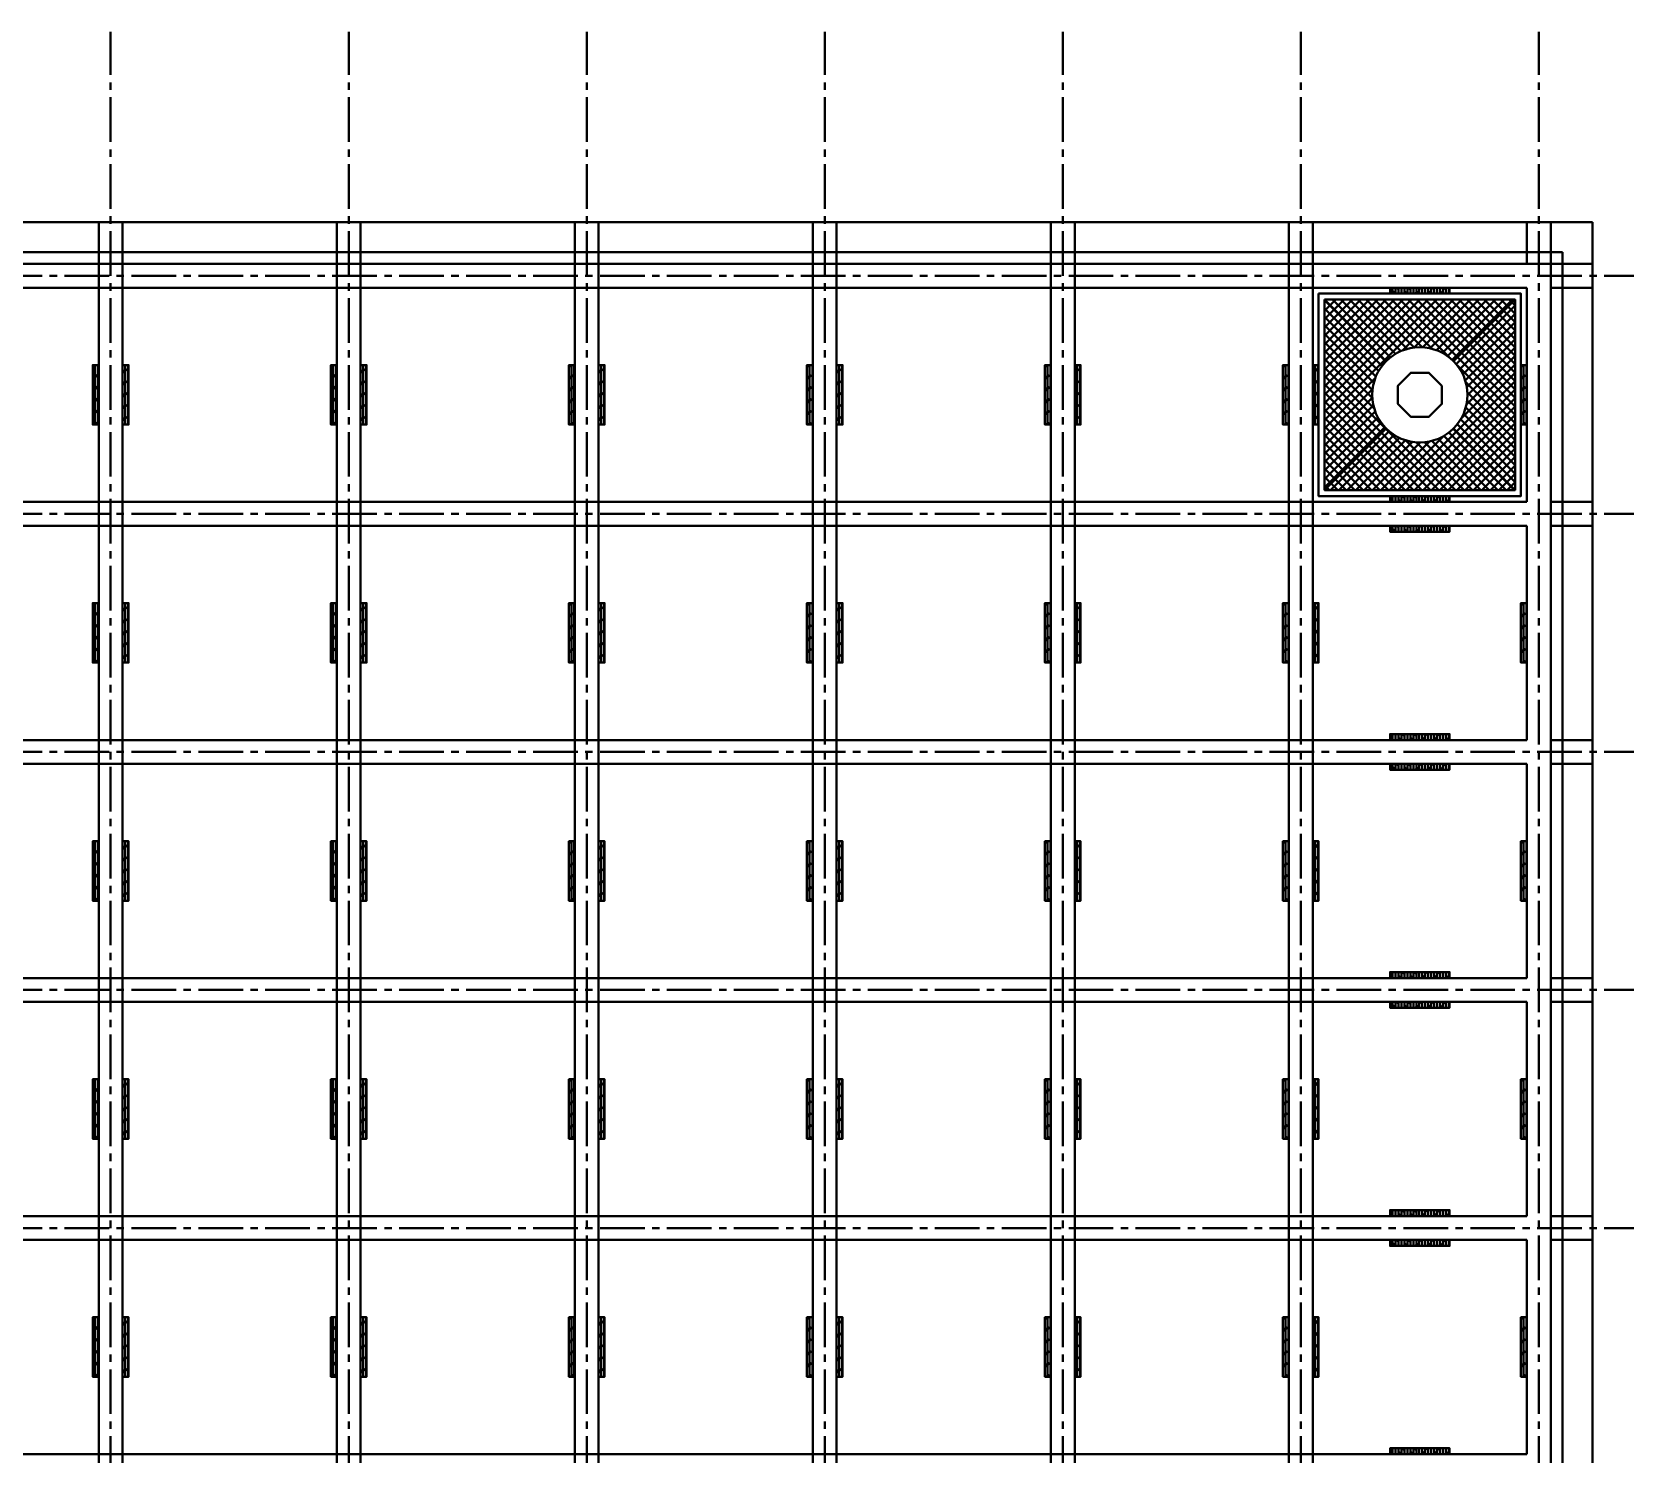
# Model space of a CAD drawing. Header units: millimetres. Extents: x -4815 to 20749, y -4662 to 5111.
# Drawn here: x 5497.2 to 5765, y 2509.4 to 2748.4 of the extents above; entities that cross this region are included whole.
import ezdxf

# ---------------------------------------------------------------- set-up
doc = ezdxf.new("R2010")
doc.units = ezdxf.units.MM
doc.header["$LTSCALE"] = 10
doc.header["$MEASUREMENT"] = 0
doc.linetypes.add('CENTER2', pattern=[1.125, 0.75, -0.125, 0.125, -0.125])
for name, color, linetype in [('A-ANNO-CNTR', 10, 'CENTER2'), ('A-DETL-___3', 3, 'Continuous'), ('A-DETL-___4', 4, 'Continuous'), ('A-DETL-_H40', 252, 'Continuous')]:
    doc.layers.add(name, color=color, linetype=linetype)
pattern_1 = [(270, (5030.86533, 6359.58214), (0.5, -9e-17), []), (45, (5030.6153, 6359.3321), (-1, 1), [0.7071068, -0.7071068]), (45, (5030.6153, 6359.2071), (-1, 1), [0.7071068, -0.7071068]), (45, (5030.6153, 6359.0821), (-1, 1), [0.7071068, -0.7071068])]
pattern_2 = [(270, (5030.86533, 6319.58214), (0.5, -9e-17), []), (45, (5030.6153, 6319.3321), (-1, 1), [0.7071068, -0.7071068]), (45, (5030.6153, 6319.2071), (-1, 1), [0.7071068, -0.7071068]), (45, (5030.6153, 6319.0821), (-1, 1), [0.7071068, -0.7071068])]
pattern_3 = [(270, (5030.86533, 6279.58214), (0.5, -9e-17), []), (45, (5030.6153, 6279.3321), (-1, 1), [0.7071068, -0.7071068]), (45, (5030.6153, 6279.2071), (-1, 1), [0.7071068, -0.7071068]), (45, (5030.6153, 6279.0821), (-1, 1), [0.7071068, -0.7071068])]
pattern_4 = [(270, (5030.86533, 6199.58214), (0.5, -9e-17), []), (45, (5030.6153, 6199.3321), (-1, 1), [0.7071068, -0.7071068]), (45, (5030.6153, 6199.2071), (-1, 1), [0.7071068, -0.7071068]), (45, (5030.6153, 6199.0821), (-1, 1), [0.7071068, -0.7071068])]
pattern_5 = [(270, (5030.86533, 6239.58214), (0.5, -9e-17), []), (45, (5030.6153, 6239.3321), (-1, 1), [0.7071068, -0.7071068]), (45, (5030.6153, 6239.2071), (-1, 1), [0.7071068, -0.7071068]), (45, (5030.6153, 6239.0821), (-1, 1), [0.7071068, -0.7071068])]
pattern_6 = [(270, (4990.86533, 6359.58214), (0.5, -9e-17), []), (45, (4990.6153, 6359.3321), (-1, 1), [0.7071068, -0.7071068]), (45, (4990.6153, 6359.2071), (-1, 1), [0.7071068, -0.7071068]), (45, (4990.6153, 6359.0821), (-1, 1), [0.7071068, -0.7071068])]
pattern_7 = [(270, (4990.86533, 6319.58214), (0.5, -9e-17), []), (45, (4990.6153, 6319.3321), (-1, 1), [0.7071068, -0.7071068]), (45, (4990.6153, 6319.2071), (-1, 1), [0.7071068, -0.7071068]), (45, (4990.6153, 6319.0821), (-1, 1), [0.7071068, -0.7071068])]
pattern_8 = [(270, (4990.86533, 6279.58214), (0.5, -9e-17), []), (45, (4990.6153, 6279.3321), (-1, 1), [0.7071068, -0.7071068]), (45, (4990.6153, 6279.2071), (-1, 1), [0.7071068, -0.7071068]), (45, (4990.6153, 6279.0821), (-1, 1), [0.7071068, -0.7071068])]
pattern_9 = [(270, (4990.86533, 6239.58214), (0.5, -9e-17), []), (45, (4990.6153, 6239.3321), (-1, 1), [0.7071068, -0.7071068]), (45, (4990.6153, 6239.2071), (-1, 1), [0.7071068, -0.7071068]), (45, (4990.6153, 6239.0821), (-1, 1), [0.7071068, -0.7071068])]
pattern_10 = [(270, (4990.86533, 6199.58214), (0.5, -9e-17), []), (45, (4990.6153, 6199.3321), (-1, 1), [0.7071068, -0.7071068]), (45, (4990.6153, 6199.2071), (-1, 1), [0.7071068, -0.7071068]), (45, (4990.6153, 6199.0821), (-1, 1), [0.7071068, -0.7071068])]
pattern_11 = [(270, (4950.86533, 6359.58214), (0.5, -9e-17), []), (45, (4950.6153, 6359.3321), (-1, 1), [0.7071068, -0.7071068]), (45, (4950.6153, 6359.2071), (-1, 1), [0.7071068, -0.7071068]), (45, (4950.6153, 6359.0821), (-1, 1), [0.7071068, -0.7071068])]
pattern_12 = [(270, (4950.86533, 6319.58214), (0.5, -9e-17), []), (45, (4950.6153, 6319.3321), (-1, 1), [0.7071068, -0.7071068]), (45, (4950.6153, 6319.2071), (-1, 1), [0.7071068, -0.7071068]), (45, (4950.6153, 6319.0821), (-1, 1), [0.7071068, -0.7071068])]
pattern_13 = [(270, (4950.86533, 6279.58214), (0.5, -9e-17), []), (45, (4950.6153, 6279.3321), (-1, 1), [0.7071068, -0.7071068]), (45, (4950.6153, 6279.2071), (-1, 1), [0.7071068, -0.7071068]), (45, (4950.6153, 6279.0821), (-1, 1), [0.7071068, -0.7071068])]
pattern_14 = [(270, (4950.86533, 6239.58214), (0.5, -9e-17), []), (45, (4950.6153, 6239.3321), (-1, 1), [0.7071068, -0.7071068]), (45, (4950.6153, 6239.2071), (-1, 1), [0.7071068, -0.7071068]), (45, (4950.6153, 6239.0821), (-1, 1), [0.7071068, -0.7071068])]
pattern_15 = [(270, (4950.86533, 6199.58214), (0.5, -9e-17), []), (45, (4950.6153, 6199.3321), (-1, 1), [0.7071068, -0.7071068]), (45, (4950.6153, 6199.2071), (-1, 1), [0.7071068, -0.7071068]), (45, (4950.6153, 6199.0821), (-1, 1), [0.7071068, -0.7071068])]
pattern_16 = [(270, (4910.86533, 6359.58214), (0.5, -9e-17), []), (45, (4910.6153, 6359.3321), (-1, 1), [0.7071068, -0.7071068]), (45, (4910.6153, 6359.2071), (-1, 1), [0.7071068, -0.7071068]), (45, (4910.6153, 6359.0821), (-1, 1), [0.7071068, -0.7071068])]
pattern_17 = [(270, (4910.86533, 6319.58214), (0.5, -9e-17), []), (45, (4910.6153, 6319.3321), (-1, 1), [0.7071068, -0.7071068]), (45, (4910.6153, 6319.2071), (-1, 1), [0.7071068, -0.7071068]), (45, (4910.6153, 6319.0821), (-1, 1), [0.7071068, -0.7071068])]
pattern_18 = [(270, (4910.86533, 6279.58214), (0.5, -9e-17), []), (45, (4910.6153, 6279.3321), (-1, 1), [0.7071068, -0.7071068]), (45, (4910.6153, 6279.2071), (-1, 1), [0.7071068, -0.7071068]), (45, (4910.6153, 6279.0821), (-1, 1), [0.7071068, -0.7071068])]
pattern_19 = [(270, (4910.86533, 6239.58214), (0.5, -9e-17), []), (45, (4910.6153, 6239.3321), (-1, 1), [0.7071068, -0.7071068]), (45, (4910.6153, 6239.2071), (-1, 1), [0.7071068, -0.7071068]), (45, (4910.6153, 6239.0821), (-1, 1), [0.7071068, -0.7071068])]
pattern_20 = [(270, (4910.86533, 6199.58214), (0.5, -9e-17), []), (45, (4910.6153, 6199.3321), (-1, 1), [0.7071068, -0.7071068]), (45, (4910.6153, 6199.2071), (-1, 1), [0.7071068, -0.7071068]), (45, (4910.6153, 6199.0821), (-1, 1), [0.7071068, -0.7071068])]
pattern_21 = [(270, (4870.86533, 6359.58214), (0.5, -9e-17), []), (45, (4870.6153, 6359.3321), (-1, 1), [0.7071068, -0.7071068]), (45, (4870.6153, 6359.2071), (-1, 1), [0.7071068, -0.7071068]), (45, (4870.6153, 6359.0821), (-1, 1), [0.7071068, -0.7071068])]
pattern_22 = [(270, (4870.86533, 6319.58214), (0.5, -9e-17), []), (45, (4870.6153, 6319.3321), (-1, 1), [0.7071068, -0.7071068]), (45, (4870.6153, 6319.2071), (-1, 1), [0.7071068, -0.7071068]), (45, (4870.6153, 6319.0821), (-1, 1), [0.7071068, -0.7071068])]
pattern_23 = [(270, (4870.86533, 6279.58214), (0.5, -9e-17), []), (45, (4870.6153, 6279.3321), (-1, 1), [0.7071068, -0.7071068]), (45, (4870.6153, 6279.2071), (-1, 1), [0.7071068, -0.7071068]), (45, (4870.6153, 6279.0821), (-1, 1), [0.7071068, -0.7071068])]
pattern_24 = [(270, (4870.86533, 6239.58214), (0.5, -9e-17), []), (45, (4870.6153, 6239.3321), (-1, 1), [0.7071068, -0.7071068]), (45, (4870.6153, 6239.2071), (-1, 1), [0.7071068, -0.7071068]), (45, (4870.6153, 6239.0821), (-1, 1), [0.7071068, -0.7071068])]
pattern_25 = [(270, (4870.86533, 6199.58214), (0.5, -9e-17), []), (45, (4870.6153, 6199.3321), (-1, 1), [0.7071068, -0.7071068]), (45, (4870.6153, 6199.2071), (-1, 1), [0.7071068, -0.7071068]), (45, (4870.6153, 6199.0821), (-1, 1), [0.7071068, -0.7071068])]
pattern_26 = [(270, (4830.86533, 6359.58214), (0.5, -9e-17), []), (45, (4830.6153, 6359.3321), (-1, 1), [0.7071068, -0.7071068]), (45, (4830.6153, 6359.2071), (-1, 1), [0.7071068, -0.7071068]), (45, (4830.6153, 6359.0821), (-1, 1), [0.7071068, -0.7071068])]
pattern_27 = [(270, (4830.86533, 6319.58214), (0.5, -9e-17), []), (45, (4830.6153, 6319.3321), (-1, 1), [0.7071068, -0.7071068]), (45, (4830.6153, 6319.2071), (-1, 1), [0.7071068, -0.7071068]), (45, (4830.6153, 6319.0821), (-1, 1), [0.7071068, -0.7071068])]
pattern_28 = [(270, (4830.86533, 6279.58214), (0.5, -9e-17), []), (45, (4830.6153, 6279.3321), (-1, 1), [0.7071068, -0.7071068]), (45, (4830.6153, 6279.2071), (-1, 1), [0.7071068, -0.7071068]), (45, (4830.6153, 6279.0821), (-1, 1), [0.7071068, -0.7071068])]
pattern_29 = [(270, (4830.86533, 6239.58214), (0.5, -9e-17), []), (45, (4830.6153, 6239.3321), (-1, 1), [0.7071068, -0.7071068]), (45, (4830.6153, 6239.2071), (-1, 1), [0.7071068, -0.7071068]), (45, (4830.6153, 6239.0821), (-1, 1), [0.7071068, -0.7071068])]
pattern_30 = [(270, (4830.86533, 6199.58214), (0.5, -9e-17), []), (45, (4830.6153, 6199.3321), (-1, 1), [0.7071068, -0.7071068]), (45, (4830.6153, 6199.2071), (-1, 1), [0.7071068, -0.7071068]), (45, (4830.6153, 6199.0821), (-1, 1), [0.7071068, -0.7071068])]

msp = doc.modelspace()

# ---------------------------------------------------------------- hatches: boundary and pattern name
at = {"layer": 'A-DETL-_H40', "lineweight": 40, "transparency": 33554687}
h = msp.add_hatch(dxfattribs=at)
h.set_pattern_fill('CORK', color=256, scale=4, angle=-90)
h.set_pattern_definition(pattern_1)
h.paths.add_polyline_path([(5725.45, 2705.4), (5725.45, 2704.4), (5735.45, 2704.4), (5735.45, 2705.4)])
h = msp.add_hatch(dxfattribs=at)
h.set_pattern_fill('CORK', color=256, scale=4, angle=-90)
h.set_pattern_definition(pattern_26)
h.paths.add_polyline_path([(5508.45, 2692.4), (5507.45, 2692.4), (5507.45, 2682.4), (5508.45, 2682.4)])
h = msp.add_hatch(dxfattribs=at)
h.set_pattern_fill('CORK', color=256, scale=4, angle=-90)
h.set_pattern_definition(pattern_26)
h.paths.add_polyline_path([(5512.45, 2682.4), (5513.45, 2682.4), (5513.45, 2692.4), (5512.45, 2692.4)])
h = msp.add_hatch(dxfattribs=at)
h.set_pattern_fill('CORK', color=256, scale=4, angle=-90)
h.set_pattern_definition(pattern_21)
h.paths.add_polyline_path([(5548.45, 2692.4), (5547.45, 2692.4), (5547.45, 2682.4), (5548.45, 2682.4)])
h = msp.add_hatch(dxfattribs=at)
h.set_pattern_fill('CORK', color=256, scale=4, angle=-90)
h.set_pattern_definition(pattern_21)
h.paths.add_polyline_path([(5552.45, 2682.4), (5553.45, 2682.4), (5553.45, 2692.4), (5552.45, 2692.4)])
h = msp.add_hatch(dxfattribs=at)
h.set_pattern_fill('CORK', color=256, scale=4, angle=-90)
h.set_pattern_definition(pattern_16)
h.paths.add_polyline_path([(5588.45, 2692.4), (5587.45, 2692.4), (5587.45, 2682.4), (5588.45, 2682.4)])
h = msp.add_hatch(dxfattribs=at)
h.set_pattern_fill('CORK', color=256, scale=4, angle=-90)
h.set_pattern_definition(pattern_16)
h.paths.add_polyline_path([(5592.45, 2682.4), (5593.45, 2682.4), (5593.45, 2692.4), (5592.45, 2692.4)])
h = msp.add_hatch(dxfattribs=at)
h.set_pattern_fill('CORK', color=256, scale=4, angle=-90)
h.set_pattern_definition(pattern_11)
h.paths.add_polyline_path([(5628.45, 2692.4), (5627.45, 2692.4), (5627.45, 2682.4), (5628.45, 2682.4)])
h = msp.add_hatch(dxfattribs=at)
h.set_pattern_fill('CORK', color=256, scale=4, angle=-90)
h.set_pattern_definition(pattern_11)
h.paths.add_polyline_path([(5632.45, 2682.4), (5633.45, 2682.4), (5633.45, 2692.4), (5632.45, 2692.4)])
h = msp.add_hatch(dxfattribs=at)
h.set_pattern_fill('CORK', color=256, scale=4, angle=-90)
h.set_pattern_definition(pattern_6)
h.paths.add_polyline_path([(5668.45, 2692.4), (5667.45, 2692.4), (5667.45, 2682.4), (5668.45, 2682.4)])
h = msp.add_hatch(dxfattribs=at)
h.set_pattern_fill('CORK', color=256, scale=4, angle=-90)
h.set_pattern_definition(pattern_6)
h.paths.add_polyline_path([(5672.45, 2682.4), (5673.45, 2682.4), (5673.45, 2692.4), (5672.45, 2692.4)])
h = msp.add_hatch(dxfattribs=at)
h.set_pattern_fill('CORK', color=256, scale=4, angle=-90)
h.set_pattern_definition(pattern_1)
h.paths.add_polyline_path([(5708.45, 2692.4), (5707.45, 2692.4), (5707.45, 2682.4), (5708.45, 2682.4)])
h = msp.add_hatch(dxfattribs=at)
h.set_pattern_fill('CORK', color=256, scale=4, angle=-90)
h.set_pattern_definition(pattern_1)
h.paths.add_polyline_path([(5712.45, 2682.4), (5713.45, 2682.4), (5713.45, 2692.4), (5712.45, 2692.4)])
h = msp.add_hatch(dxfattribs=at)
h.set_pattern_fill('CORK', color=256, scale=4, angle=-90)
h.set_pattern_definition(pattern_1)
h.paths.add_polyline_path([(5748.45, 2692.4), (5747.45, 2692.4), (5747.45, 2682.4), (5748.45, 2682.4)])
h = msp.add_hatch(dxfattribs=at)
h.set_pattern_fill('CORK', color=256, scale=4, angle=-90)
h.set_pattern_definition(pattern_1)
h.paths.add_polyline_path([(5735.45, 2669.4), (5735.45, 2670.4), (5725.45, 2670.4), (5725.45, 2669.4)])
h = msp.add_hatch(dxfattribs=at)
h.set_pattern_fill('CORK', color=256, scale=4, angle=-90)
h.set_pattern_definition(pattern_2)
h.paths.add_polyline_path([(5725.45, 2665.4), (5725.45, 2664.4), (5735.45, 2664.4), (5735.45, 2665.4)])
h = msp.add_hatch(dxfattribs=at)
h.set_pattern_fill('CORK', color=256, scale=4, angle=-90)
h.set_pattern_definition(pattern_27)
h.paths.add_polyline_path([(5508.45, 2652.4), (5507.45, 2652.4), (5507.45, 2642.4), (5508.45, 2642.4)])
h = msp.add_hatch(dxfattribs=at)
h.set_pattern_fill('CORK', color=256, scale=4, angle=-90)
h.set_pattern_definition(pattern_27)
h.paths.add_polyline_path([(5512.45, 2642.4), (5513.45, 2642.4), (5513.45, 2652.4), (5512.45, 2652.4)])
h = msp.add_hatch(dxfattribs=at)
h.set_pattern_fill('CORK', color=256, scale=4, angle=-90)
h.set_pattern_definition(pattern_22)
h.paths.add_polyline_path([(5548.45, 2652.4), (5547.45, 2652.4), (5547.45, 2642.4), (5548.45, 2642.4)])
h = msp.add_hatch(dxfattribs=at)
h.set_pattern_fill('CORK', color=256, scale=4, angle=-90)
h.set_pattern_definition(pattern_22)
h.paths.add_polyline_path([(5552.45, 2642.4), (5553.45, 2642.4), (5553.45, 2652.4), (5552.45, 2652.4)])
h = msp.add_hatch(dxfattribs=at)
h.set_pattern_fill('CORK', color=256, scale=4, angle=-90)
h.set_pattern_definition(pattern_17)
h.paths.add_polyline_path([(5588.45, 2652.4), (5587.45, 2652.4), (5587.45, 2642.4), (5588.45, 2642.4)])
h = msp.add_hatch(dxfattribs=at)
h.set_pattern_fill('CORK', color=256, scale=4, angle=-90)
h.set_pattern_definition(pattern_17)
h.paths.add_polyline_path([(5592.45, 2642.4), (5593.45, 2642.4), (5593.45, 2652.4), (5592.45, 2652.4)])
h = msp.add_hatch(dxfattribs=at)
h.set_pattern_fill('CORK', color=256, scale=4, angle=-90)
h.set_pattern_definition(pattern_12)
h.paths.add_polyline_path([(5628.45, 2652.4), (5627.45, 2652.4), (5627.45, 2642.4), (5628.45, 2642.4)])
h = msp.add_hatch(dxfattribs=at)
h.set_pattern_fill('CORK', color=256, scale=4, angle=-90)
h.set_pattern_definition(pattern_12)
h.paths.add_polyline_path([(5632.45, 2642.4), (5633.45, 2642.4), (5633.45, 2652.4), (5632.45, 2652.4)])
h = msp.add_hatch(dxfattribs=at)
h.set_pattern_fill('CORK', color=256, scale=4, angle=-90)
h.set_pattern_definition(pattern_7)
h.paths.add_polyline_path([(5668.45, 2652.4), (5667.45, 2652.4), (5667.45, 2642.4), (5668.45, 2642.4)])
h = msp.add_hatch(dxfattribs=at)
h.set_pattern_fill('CORK', color=256, scale=4, angle=-90)
h.set_pattern_definition(pattern_7)
h.paths.add_polyline_path([(5672.45, 2642.4), (5673.45, 2642.4), (5673.45, 2652.4), (5672.45, 2652.4)])
h = msp.add_hatch(dxfattribs=at)
h.set_pattern_fill('CORK', color=256, scale=4, angle=-90)
h.set_pattern_definition(pattern_2)
h.paths.add_polyline_path([(5708.45, 2652.4), (5707.45, 2652.4), (5707.45, 2642.4), (5708.45, 2642.4)])
h = msp.add_hatch(dxfattribs=at)
h.set_pattern_fill('CORK', color=256, scale=4, angle=-90)
h.set_pattern_definition(pattern_2)
h.paths.add_polyline_path([(5712.45, 2642.4), (5713.45, 2642.4), (5713.45, 2652.4), (5712.45, 2652.4)])
h = msp.add_hatch(dxfattribs=at)
h.set_pattern_fill('CORK', color=256, scale=4, angle=-90)
h.set_pattern_definition(pattern_2)
h.paths.add_polyline_path([(5748.45, 2652.4), (5747.45, 2652.4), (5747.45, 2642.4), (5748.45, 2642.4)])
h = msp.add_hatch(dxfattribs=at)
h.set_pattern_fill('CORK', color=256, scale=4, angle=-90)
h.set_pattern_definition(pattern_2)
h.paths.add_polyline_path([(5735.45, 2629.4), (5735.45, 2630.4), (5725.45, 2630.4), (5725.45, 2629.4)])
h = msp.add_hatch(dxfattribs=at)
h.set_pattern_fill('CORK', color=256, scale=4, angle=-90)
h.set_pattern_definition(pattern_3)
h.paths.add_polyline_path([(5725.45, 2625.4), (5725.45, 2624.4), (5735.45, 2624.4), (5735.45, 2625.4)])
h = msp.add_hatch(dxfattribs=at)
h.set_pattern_fill('CORK', color=256, scale=4, angle=-90)
h.set_pattern_definition(pattern_28)
h.paths.add_polyline_path([(5508.45, 2612.4), (5507.45, 2612.4), (5507.45, 2602.4), (5508.45, 2602.4)])
h = msp.add_hatch(dxfattribs=at)
h.set_pattern_fill('CORK', color=256, scale=4, angle=-90)
h.set_pattern_definition(pattern_28)
h.paths.add_polyline_path([(5512.45, 2602.4), (5513.45, 2602.4), (5513.45, 2612.4), (5512.45, 2612.4)])
h = msp.add_hatch(dxfattribs=at)
h.set_pattern_fill('CORK', color=256, scale=4, angle=-90)
h.set_pattern_definition(pattern_23)
h.paths.add_polyline_path([(5548.45, 2612.4), (5547.45, 2612.4), (5547.45, 2602.4), (5548.45, 2602.4)])
h = msp.add_hatch(dxfattribs=at)
h.set_pattern_fill('CORK', color=256, scale=4, angle=-90)
h.set_pattern_definition(pattern_23)
h.paths.add_polyline_path([(5552.45, 2602.4), (5553.45, 2602.4), (5553.45, 2612.4), (5552.45, 2612.4)])
h = msp.add_hatch(dxfattribs=at)
h.set_pattern_fill('CORK', color=256, scale=4, angle=-90)
h.set_pattern_definition(pattern_18)
h.paths.add_polyline_path([(5588.45, 2612.4), (5587.45, 2612.4), (5587.45, 2602.4), (5588.45, 2602.4)])
h = msp.add_hatch(dxfattribs=at)
h.set_pattern_fill('CORK', color=256, scale=4, angle=-90)
h.set_pattern_definition(pattern_18)
h.paths.add_polyline_path([(5592.45, 2602.4), (5593.45, 2602.4), (5593.45, 2612.4), (5592.45, 2612.4)])
h = msp.add_hatch(dxfattribs=at)
h.set_pattern_fill('CORK', color=256, scale=4, angle=-90)
h.set_pattern_definition(pattern_13)
h.paths.add_polyline_path([(5628.45, 2612.4), (5627.45, 2612.4), (5627.45, 2602.4), (5628.45, 2602.4)])
h = msp.add_hatch(dxfattribs=at)
h.set_pattern_fill('CORK', color=256, scale=4, angle=-90)
h.set_pattern_definition(pattern_13)
h.paths.add_polyline_path([(5632.45, 2602.4), (5633.45, 2602.4), (5633.45, 2612.4), (5632.45, 2612.4)])
h = msp.add_hatch(dxfattribs=at)
h.set_pattern_fill('CORK', color=256, scale=4, angle=-90)
h.set_pattern_definition(pattern_8)
h.paths.add_polyline_path([(5668.45, 2612.4), (5667.45, 2612.4), (5667.45, 2602.4), (5668.45, 2602.4)])
h = msp.add_hatch(dxfattribs=at)
h.set_pattern_fill('CORK', color=256, scale=4, angle=-90)
h.set_pattern_definition(pattern_8)
h.paths.add_polyline_path([(5672.45, 2602.4), (5673.45, 2602.4), (5673.45, 2612.4), (5672.45, 2612.4)])
h = msp.add_hatch(dxfattribs=at)
h.set_pattern_fill('CORK', color=256, scale=4, angle=-90)
h.set_pattern_definition(pattern_3)
h.paths.add_polyline_path([(5708.45, 2612.4), (5707.45, 2612.4), (5707.45, 2602.4), (5708.45, 2602.4)])
h = msp.add_hatch(dxfattribs=at)
h.set_pattern_fill('CORK', color=256, scale=4, angle=-90)
h.set_pattern_definition(pattern_3)
h.paths.add_polyline_path([(5712.45, 2602.4), (5713.45, 2602.4), (5713.45, 2612.4), (5712.45, 2612.4)])
h = msp.add_hatch(dxfattribs=at)
h.set_pattern_fill('CORK', color=256, scale=4, angle=-90)
h.set_pattern_definition(pattern_3)
h.paths.add_polyline_path([(5748.45, 2612.4), (5747.45, 2612.4), (5747.45, 2602.4), (5748.45, 2602.4)])
h = msp.add_hatch(dxfattribs=at)
h.set_pattern_fill('CORK', color=256, scale=4, angle=-90)
h.set_pattern_definition(pattern_3)
h.paths.add_polyline_path([(5735.45, 2589.4), (5735.45, 2590.4), (5725.45, 2590.4), (5725.45, 2589.4)])
h = msp.add_hatch(dxfattribs=at)
h.set_pattern_fill('CORK', color=256, scale=4, angle=-90)
h.set_pattern_definition(pattern_3)
h.paths.add_polyline_path([(5725.45, 2585.4), (5725.45, 2584.4), (5735.45, 2584.4), (5735.45, 2585.4)])
h = msp.add_hatch(dxfattribs=at)
h.set_pattern_fill('CORK', color=256, scale=4, angle=-90)
h.set_pattern_definition(pattern_29)
h.paths.add_polyline_path([(5508.45, 2572.4), (5507.45, 2572.4), (5507.45, 2562.4), (5508.45, 2562.4)])
h = msp.add_hatch(dxfattribs=at)
h.set_pattern_fill('CORK', color=256, scale=4, angle=-90)
h.set_pattern_definition(pattern_29)
h.paths.add_polyline_path([(5512.45, 2562.4), (5513.45, 2562.4), (5513.45, 2572.4), (5512.45, 2572.4)])
h = msp.add_hatch(dxfattribs=at)
h.set_pattern_fill('CORK', color=256, scale=4, angle=-90)
h.set_pattern_definition(pattern_24)
h.paths.add_polyline_path([(5548.45, 2572.4), (5547.45, 2572.4), (5547.45, 2562.4), (5548.45, 2562.4)])
h = msp.add_hatch(dxfattribs=at)
h.set_pattern_fill('CORK', color=256, scale=4, angle=-90)
h.set_pattern_definition(pattern_24)
h.paths.add_polyline_path([(5552.45, 2562.4), (5553.45, 2562.4), (5553.45, 2572.4), (5552.45, 2572.4)])
h = msp.add_hatch(dxfattribs=at)
h.set_pattern_fill('CORK', color=256, scale=4, angle=-90)
h.set_pattern_definition(pattern_19)
h.paths.add_polyline_path([(5588.45, 2572.4), (5587.45, 2572.4), (5587.45, 2562.4), (5588.45, 2562.4)])
h = msp.add_hatch(dxfattribs=at)
h.set_pattern_fill('CORK', color=256, scale=4, angle=-90)
h.set_pattern_definition(pattern_19)
h.paths.add_polyline_path([(5592.45, 2562.4), (5593.45, 2562.4), (5593.45, 2572.4), (5592.45, 2572.4)])
h = msp.add_hatch(dxfattribs=at)
h.set_pattern_fill('CORK', color=256, scale=4, angle=-90)
h.set_pattern_definition(pattern_14)
h.paths.add_polyline_path([(5628.45, 2572.4), (5627.45, 2572.4), (5627.45, 2562.4), (5628.45, 2562.4)])
h = msp.add_hatch(dxfattribs=at)
h.set_pattern_fill('CORK', color=256, scale=4, angle=-90)
h.set_pattern_definition(pattern_14)
h.paths.add_polyline_path([(5632.45, 2562.4), (5633.45, 2562.4), (5633.45, 2572.4), (5632.45, 2572.4)])
h = msp.add_hatch(dxfattribs=at)
h.set_pattern_fill('CORK', color=256, scale=4, angle=-90)
h.set_pattern_definition(pattern_9)
h.paths.add_polyline_path([(5668.45, 2572.4), (5667.45, 2572.4), (5667.45, 2562.4), (5668.45, 2562.4)])
h = msp.add_hatch(dxfattribs=at)
h.set_pattern_fill('CORK', color=256, scale=4, angle=-90)
h.set_pattern_definition(pattern_9)
h.paths.add_polyline_path([(5672.45, 2562.4), (5673.45, 2562.4), (5673.45, 2572.4), (5672.45, 2572.4)])
h = msp.add_hatch(dxfattribs=at)
h.set_pattern_fill('CORK', color=256, scale=4, angle=-90)
h.set_pattern_definition(pattern_5)
h.paths.add_polyline_path([(5708.45, 2572.4), (5707.45, 2572.4), (5707.45, 2562.4), (5708.45, 2562.4)])
h = msp.add_hatch(dxfattribs=at)
h.set_pattern_fill('CORK', color=256, scale=4, angle=-90)
h.set_pattern_definition(pattern_5)
h.paths.add_polyline_path([(5712.45, 2562.4), (5713.45, 2562.4), (5713.45, 2572.4), (5712.45, 2572.4)])
h = msp.add_hatch(dxfattribs=at)
h.set_pattern_fill('CORK', color=256, scale=4, angle=-90)
h.set_pattern_definition(pattern_5)
h.paths.add_polyline_path([(5748.45, 2572.4), (5747.45, 2572.4), (5747.45, 2562.4), (5748.45, 2562.4)])
h = msp.add_hatch(dxfattribs=at)
h.set_pattern_fill('CORK', color=256, scale=4, angle=-90)
h.set_pattern_definition([(270, (5030.86533, 6239.58214), (0.5, -9e-17), []), (45, (5030.6153, 6239.3321), (-1, 1), [0.7071068, -0.7071068]), (45, (5030.6153, 6239.2071), (-1, 1), [0.7071068, -0.7071068]), (45, (5030.6153, 6239.0821), (-1, 1), [0.7071068, -0.7071068])])
h.paths.add_polyline_path([(5735.45, 2549.4), (5735.45, 2550.4), (5725.45, 2550.4), (5725.45, 2549.4)])
h = msp.add_hatch(dxfattribs=at)
h.set_pattern_fill('CORK', color=256, scale=4, angle=-90)
h.set_pattern_definition(pattern_4)
h.paths.add_polyline_path([(5725.45, 2545.4), (5725.45, 2544.4), (5735.45, 2544.4), (5735.45, 2545.4)])
h = msp.add_hatch(dxfattribs=at)
h.set_pattern_fill('CORK', color=256, scale=4, angle=-90)
h.set_pattern_definition(pattern_30)
h.paths.add_polyline_path([(5508.45, 2532.4), (5507.45, 2532.4), (5507.45, 2522.4), (5508.45, 2522.4)])
h = msp.add_hatch(dxfattribs=at)
h.set_pattern_fill('CORK', color=256, scale=4, angle=-90)
h.set_pattern_definition(pattern_30)
h.paths.add_polyline_path([(5512.45, 2522.4), (5513.45, 2522.4), (5513.45, 2532.4), (5512.45, 2532.4)])
h = msp.add_hatch(dxfattribs=at)
h.set_pattern_fill('CORK', color=256, scale=4, angle=-90)
h.set_pattern_definition(pattern_25)
h.paths.add_polyline_path([(5548.45, 2532.4), (5547.45, 2532.4), (5547.45, 2522.4), (5548.45, 2522.4)])
h = msp.add_hatch(dxfattribs=at)
h.set_pattern_fill('CORK', color=256, scale=4, angle=-90)
h.set_pattern_definition(pattern_25)
h.paths.add_polyline_path([(5552.45, 2522.4), (5553.45, 2522.4), (5553.45, 2532.4), (5552.45, 2532.4)])
h = msp.add_hatch(dxfattribs=at)
h.set_pattern_fill('CORK', color=256, scale=4, angle=-90)
h.set_pattern_definition(pattern_20)
h.paths.add_polyline_path([(5588.45, 2532.4), (5587.45, 2532.4), (5587.45, 2522.4), (5588.45, 2522.4)])
h = msp.add_hatch(dxfattribs=at)
h.set_pattern_fill('CORK', color=256, scale=4, angle=-90)
h.set_pattern_definition(pattern_20)
h.paths.add_polyline_path([(5592.45, 2522.4), (5593.45, 2522.4), (5593.45, 2532.4), (5592.45, 2532.4)])
h = msp.add_hatch(dxfattribs=at)
h.set_pattern_fill('CORK', color=256, scale=4, angle=-90)
h.set_pattern_definition(pattern_15)
h.paths.add_polyline_path([(5628.45, 2532.4), (5627.45, 2532.4), (5627.45, 2522.4), (5628.45, 2522.4)])
h = msp.add_hatch(dxfattribs=at)
h.set_pattern_fill('CORK', color=256, scale=4, angle=-90)
h.set_pattern_definition(pattern_15)
h.paths.add_polyline_path([(5632.45, 2522.4), (5633.45, 2522.4), (5633.45, 2532.4), (5632.45, 2532.4)])
h = msp.add_hatch(dxfattribs=at)
h.set_pattern_fill('CORK', color=256, scale=4, angle=-90)
h.set_pattern_definition(pattern_10)
h.paths.add_polyline_path([(5668.45, 2532.4), (5667.45, 2532.4), (5667.45, 2522.4), (5668.45, 2522.4)])
h = msp.add_hatch(dxfattribs=at)
h.set_pattern_fill('CORK', color=256, scale=4, angle=-90)
h.set_pattern_definition(pattern_10)
h.paths.add_polyline_path([(5672.45, 2522.4), (5673.45, 2522.4), (5673.45, 2532.4), (5672.45, 2532.4)])
h = msp.add_hatch(dxfattribs=at)
h.set_pattern_fill('CORK', color=256, scale=4, angle=-90)
h.set_pattern_definition(pattern_4)
h.paths.add_polyline_path([(5708.45, 2532.4), (5707.45, 2532.4), (5707.45, 2522.4), (5708.45, 2522.4)])
h = msp.add_hatch(dxfattribs=at)
h.set_pattern_fill('CORK', color=256, scale=4, angle=-90)
h.set_pattern_definition(pattern_4)
h.paths.add_polyline_path([(5712.45, 2522.4), (5713.45, 2522.4), (5713.45, 2532.4), (5712.45, 2532.4)])
h = msp.add_hatch(dxfattribs=at)
h.set_pattern_fill('CORK', color=256, scale=4, angle=-90)
h.set_pattern_definition(pattern_4)
h.paths.add_polyline_path([(5748.45, 2532.4), (5747.45, 2532.4), (5747.45, 2522.4), (5748.45, 2522.4)])
h = msp.add_hatch(dxfattribs=at)
h.set_pattern_fill('CORK', color=256, scale=4, angle=-90)
h.set_pattern_definition(pattern_4)
h.paths.add_polyline_path([(5735.45, 2509.4), (5735.45, 2510.4), (5725.45, 2510.4), (5725.45, 2509.4)])
at = {"layer": 'Defpoints', "lineweight": 40, "transparency": 33554687}
h = msp.add_hatch(dxfattribs=at)
h.set_pattern_fill('ANSI37', color=254, scale=8, angle=-90)
h.set_pattern_definition([(315, (5030.8653, 6359.5821), (0.70710678, 0.70710678), []), (45, (5030.8653, 6359.5821), (-0.70710678, 0.70710678), [])])
h.paths.add_polyline_path([(5724.79, 2681.75, -0.198912), (5722.45, 2687.4, -0.198912), (5724.79, 2693.06), (5714.45, 2703.4), (5714.45, 2671.4)])
h.paths.add_polyline_path([(5724.79, 2681.75), (5714.45, 2671.4), (5746.45, 2671.4), (5736.11, 2681.75, -0.414214)])
h.paths.add_polyline_path([(5746.45, 2671.4), (5746.45, 2703.4), (5736.11, 2693.06, -0.198912), (5738.45, 2687.4, -0.198912), (5736.11, 2681.75)])
h.paths.add_polyline_path([(5736.11, 2693.06), (5746.45, 2703.4), (5714.45, 2703.4), (5724.79, 2693.06, -0.414214)])

# ---------------------------------------------------------------- linework, layer by layer
at = {"layer": 'A-ANNO-CNTR', "lineweight": 40, "transparency": 33554687}
for p, q in [((5510.45, 2347.4), (5510.45, 2748.39)), ((5550.45, 2347.4), (5550.45, 2748.39)), ((5590.45, 2347.4), (5590.45, 2748.39)), ((5630.45, 2347.4), (5630.45, 2748.39)), ((5670.45, 2347.4), (5670.45, 2748.39)), ((5710.45, 2347.4), (5710.45, 2748.39)), ((5750.45, 2347.4), (5750.45, 2748.39)), ((5791.44, 2707.4), (5229.46, 2707.4)), ((5791.44, 2667.4), (5229.46, 2667.4)), ((5791.44, 2627.4), (5229.46, 2627.4)), ((5791.44, 2587.4), (5229.46, 2587.4)), ((5791.44, 2547.4), (5229.46, 2547.4))]:
    msp.add_line(p, q, dxfattribs=at)
at = {"layer": 'A-DETL-___3', "lineweight": 40, "transparency": 33554687}
for p, q in [((5268.45, 2709.4), (5752.45, 2709.4)), ((5752.45, 2709.4), (5270.45, 2709.4)), ((5508.45, 2709.4), (5508.45, 2665.4)), ((5508.45, 2709.4), (5508.45, 2389.4)), ((5512.45, 2709.4), (5512.45, 2665.4)), ((5548.45, 2709.4), (5548.45, 2665.4)), ((5548.45, 2709.4), (5548.45, 2389.4)), ((5552.45, 2709.4), (5552.45, 2665.4)), ((5588.45, 2709.4), (5588.45, 2665.4)), ((5588.45, 2709.4), (5588.45, 2389.4)), ((5592.45, 2709.4), (5592.45, 2665.4)), ((5628.45, 2709.4), (5628.45, 2665.4)), ((5628.45, 2709.4), (5628.45, 2389.4)), ((5632.45, 2709.4), (5632.45, 2665.4)), ((5668.45, 2709.4), (5668.45, 2665.4)), ((5668.45, 2709.4), (5668.45, 2389.4)), ((5672.45, 2709.4), (5672.45, 2665.4)), ((5708.45, 2709.4), (5708.45, 2665.4)), ((5708.45, 2709.4), (5708.45, 2389.4)), ((5712.45, 2709.4), (5712.45, 2665.4)), ((5752.45, 2385.4), (5752.45, 2709.4)), ((5748.45, 2705.4), (5268.45, 2705.4)), ((5508.45, 2705.4), (5508.45, 2669.4)), ((5512.45, 2705.4), (5512.45, 2669.4)), ((5512.45, 2705.4), (5512.45, 2389.4)), ((5548.45, 2705.4), (5548.45, 2669.4)), ((5552.45, 2705.4), (5552.45, 2669.4)), ((5552.45, 2705.4), (5552.45, 2389.4)), ((5588.45, 2705.4), (5588.45, 2669.4)), ((5592.45, 2705.4), (5592.45, 2669.4)), ((5592.45, 2705.4), (5592.45, 2389.4)), ((5628.45, 2705.4), (5628.45, 2669.4)), ((5632.45, 2705.4), (5632.45, 2669.4)), ((5632.45, 2705.4), (5632.45, 2389.4)), ((5668.45, 2705.4), (5668.45, 2669.4)), ((5672.45, 2705.4), (5672.45, 2669.4)), ((5672.45, 2705.4), (5672.45, 2389.4)), ((5708.45, 2705.4), (5708.45, 2669.4)), ((5712.45, 2705.4), (5712.45, 2669.4)), ((5712.45, 2705.4), (5712.45, 2389.4)), ((5748.45, 2669.4), (5748.45, 2705.4)), ((5748.45, 2705.4), (5748.45, 2669.4)), ((5268.45, 2669.4), (5748.45, 2669.4)), ((5268.45, 2665.4), (5748.45, 2665.4)), ((5748.45, 2665.4), (5748.45, 2629.4)), ((5268.45, 2629.4), (5748.45, 2629.4)), ((5268.45, 2625.4), (5748.45, 2625.4)), ((5748.45, 2625.4), (5748.45, 2589.4)), ((5268.45, 2589.4), (5748.45, 2589.4)), ((5268.45, 2585.4), (5748.45, 2585.4)), ((5748.45, 2585.4), (5748.45, 2549.4)), ((5268.45, 2549.4), (5748.45, 2549.4)), ((5268.45, 2545.4), (5748.45, 2545.4)), ((5748.45, 2545.4), (5748.45, 2509.4)), ((5268.45, 2509.4), (5748.45, 2509.4))]:
    msp.add_line(p, q, dxfattribs=at)
for points in [[(5754.45, 2711.4), (5754.45, 2383.4), (5266.45, 2383.4), (5266.45, 2711.4)], [(5752.45, 2709.4), (5752.45, 2385.4), (5268.45, 2385.4), (5268.45, 2709.4)]]:
    msp.add_lwpolyline(points, close=True, dxfattribs=at)
at = {"layer": 'A-DETL-___4', "lineweight": 40, "transparency": 33554687}
for points in [[(5512.45, 2709.4), (5512.45, 2716.4), (5508.45, 2716.4), (5508.45, 2709.4)], [(5552.45, 2709.4), (5552.45, 2716.4), (5548.45, 2716.4), (5548.45, 2709.4)], [(5592.45, 2709.4), (5592.45, 2716.4), (5588.45, 2716.4), (5588.45, 2709.4)], [(5632.45, 2709.4), (5632.45, 2716.4), (5628.45, 2716.4), (5628.45, 2709.4)], [(5672.45, 2709.4), (5672.45, 2716.4), (5668.45, 2716.4), (5668.45, 2709.4)], [(5712.45, 2709.4), (5712.45, 2716.4), (5708.45, 2716.4), (5708.45, 2709.4)], [(5752.45, 2709.4), (5752.45, 2716.4), (5748.45, 2716.4), (5748.45, 2709.4)], [(5752.45, 2705.4), (5759.45, 2705.4), (5759.45, 2709.4), (5752.45, 2709.4)], [(5752.45, 2665.4), (5759.45, 2665.4), (5759.45, 2669.4), (5752.45, 2669.4)], [(5752.45, 2625.4), (5759.45, 2625.4), (5759.45, 2629.4), (5752.45, 2629.4)], [(5752.45, 2585.4), (5759.45, 2585.4), (5759.45, 2589.4), (5752.45, 2589.4)], [(5752.45, 2545.4), (5759.45, 2545.4), (5759.45, 2549.4), (5752.45, 2549.4)]]:
    msp.add_lwpolyline(points, dxfattribs=at)
at = {"layer": 'A-DETL-_H40', "lineweight": 40, "transparency": 33554687}
for points in [[(5735.45, 2705.4), (5735.45, 2704.4), (5725.45, 2704.4), (5725.45, 2705.4)], [(5508.45, 2682.4), (5507.45, 2682.4), (5507.45, 2692.4), (5508.45, 2692.4)], [(5512.45, 2682.4), (5513.45, 2682.4), (5513.45, 2692.4), (5512.45, 2692.4)], [(5548.45, 2682.4), (5547.45, 2682.4), (5547.45, 2692.4), (5548.45, 2692.4)], [(5552.45, 2682.4), (5553.45, 2682.4), (5553.45, 2692.4), (5552.45, 2692.4)], [(5588.45, 2682.4), (5587.45, 2682.4), (5587.45, 2692.4), (5588.45, 2692.4)], [(5592.45, 2682.4), (5593.45, 2682.4), (5593.45, 2692.4), (5592.45, 2692.4)], [(5628.45, 2682.4), (5627.45, 2682.4), (5627.45, 2692.4), (5628.45, 2692.4)], [(5632.45, 2682.4), (5633.45, 2682.4), (5633.45, 2692.4), (5632.45, 2692.4)], [(5668.45, 2682.4), (5667.45, 2682.4), (5667.45, 2692.4), (5668.45, 2692.4)], [(5672.45, 2682.4), (5673.45, 2682.4), (5673.45, 2692.4), (5672.45, 2692.4)], [(5708.45, 2682.4), (5707.45, 2682.4), (5707.45, 2692.4), (5708.45, 2692.4)], [(5712.45, 2682.4), (5713.45, 2682.4), (5713.45, 2692.4), (5712.45, 2692.4)], [(5748.45, 2682.4), (5747.45, 2682.4), (5747.45, 2692.4), (5748.45, 2692.4)], [(5735.45, 2669.4), (5735.45, 2670.4), (5725.45, 2670.4), (5725.45, 2669.4)], [(5735.45, 2665.4), (5735.45, 2664.4), (5725.45, 2664.4), (5725.45, 2665.4)], [(5508.45, 2642.4), (5507.45, 2642.4), (5507.45, 2652.4), (5508.45, 2652.4)], [(5512.45, 2642.4), (5513.45, 2642.4), (5513.45, 2652.4), (5512.45, 2652.4)], [(5548.45, 2642.4), (5547.45, 2642.4), (5547.45, 2652.4), (5548.45, 2652.4)], [(5552.45, 2642.4), (5553.45, 2642.4), (5553.45, 2652.4), (5552.45, 2652.4)], [(5588.45, 2642.4), (5587.45, 2642.4), (5587.45, 2652.4), (5588.45, 2652.4)], [(5592.45, 2642.4), (5593.45, 2642.4), (5593.45, 2652.4), (5592.45, 2652.4)], [(5628.45, 2642.4), (5627.45, 2642.4), (5627.45, 2652.4), (5628.45, 2652.4)], [(5632.45, 2642.4), (5633.45, 2642.4), (5633.45, 2652.4), (5632.45, 2652.4)], [(5668.45, 2642.4), (5667.45, 2642.4), (5667.45, 2652.4), (5668.45, 2652.4)], [(5672.45, 2642.4), (5673.45, 2642.4), (5673.45, 2652.4), (5672.45, 2652.4)], [(5708.45, 2642.4), (5707.45, 2642.4), (5707.45, 2652.4), (5708.45, 2652.4)], [(5712.45, 2642.4), (5713.45, 2642.4), (5713.45, 2652.4), (5712.45, 2652.4)], [(5748.45, 2642.4), (5747.45, 2642.4), (5747.45, 2652.4), (5748.45, 2652.4)], [(5735.45, 2629.4), (5735.45, 2630.4), (5725.45, 2630.4), (5725.45, 2629.4)], [(5735.45, 2625.4), (5735.45, 2624.4), (5725.45, 2624.4), (5725.45, 2625.4)], [(5508.45, 2602.4), (5507.45, 2602.4), (5507.45, 2612.4), (5508.45, 2612.4)], [(5512.45, 2602.4), (5513.45, 2602.4), (5513.45, 2612.4), (5512.45, 2612.4)], [(5548.45, 2602.4), (5547.45, 2602.4), (5547.45, 2612.4), (5548.45, 2612.4)], [(5552.45, 2602.4), (5553.45, 2602.4), (5553.45, 2612.4), (5552.45, 2612.4)], [(5588.45, 2602.4), (5587.45, 2602.4), (5587.45, 2612.4), (5588.45, 2612.4)], [(5592.45, 2602.4), (5593.45, 2602.4), (5593.45, 2612.4), (5592.45, 2612.4)], [(5628.45, 2602.4), (5627.45, 2602.4), (5627.45, 2612.4), (5628.45, 2612.4)], [(5632.45, 2602.4), (5633.45, 2602.4), (5633.45, 2612.4), (5632.45, 2612.4)], [(5668.45, 2602.4), (5667.45, 2602.4), (5667.45, 2612.4), (5668.45, 2612.4)], [(5672.45, 2602.4), (5673.45, 2602.4), (5673.45, 2612.4), (5672.45, 2612.4)], [(5708.45, 2602.4), (5707.45, 2602.4), (5707.45, 2612.4), (5708.45, 2612.4)], [(5712.45, 2602.4), (5713.45, 2602.4), (5713.45, 2612.4), (5712.45, 2612.4)], [(5748.45, 2602.4), (5747.45, 2602.4), (5747.45, 2612.4), (5748.45, 2612.4)], [(5735.45, 2589.4), (5735.45, 2590.4), (5725.45, 2590.4), (5725.45, 2589.4)], [(5735.45, 2585.4), (5735.45, 2584.4), (5725.45, 2584.4), (5725.45, 2585.4)], [(5508.45, 2562.4), (5507.45, 2562.4), (5507.45, 2572.4), (5508.45, 2572.4)], [(5512.45, 2562.4), (5513.45, 2562.4), (5513.45, 2572.4), (5512.45, 2572.4)], [(5548.45, 2562.4), (5547.45, 2562.4), (5547.45, 2572.4), (5548.45, 2572.4)], [(5552.45, 2562.4), (5553.45, 2562.4), (5553.45, 2572.4), (5552.45, 2572.4)], [(5588.45, 2562.4), (5587.45, 2562.4), (5587.45, 2572.4), (5588.45, 2572.4)], [(5592.45, 2562.4), (5593.45, 2562.4), (5593.45, 2572.4), (5592.45, 2572.4)], [(5628.45, 2562.4), (5627.45, 2562.4), (5627.45, 2572.4), (5628.45, 2572.4)], [(5632.45, 2562.4), (5633.45, 2562.4), (5633.45, 2572.4), (5632.45, 2572.4)], [(5668.45, 2562.4), (5667.45, 2562.4), (5667.45, 2572.4), (5668.45, 2572.4)], [(5672.45, 2562.4), (5673.45, 2562.4), (5673.45, 2572.4), (5672.45, 2572.4)], [(5708.45, 2562.4), (5707.45, 2562.4), (5707.45, 2572.4), (5708.45, 2572.4)], [(5712.45, 2562.4), (5713.45, 2562.4), (5713.45, 2572.4), (5712.45, 2572.4)], [(5748.45, 2562.4), (5747.45, 2562.4), (5747.45, 2572.4), (5748.45, 2572.4)], [(5735.45, 2549.4), (5735.45, 2550.4), (5725.45, 2550.4), (5725.45, 2549.4)], [(5735.45, 2545.4), (5735.45, 2544.4), (5725.45, 2544.4), (5725.45, 2545.4)], [(5508.45, 2522.4), (5507.45, 2522.4), (5507.45, 2532.4), (5508.45, 2532.4)], [(5512.45, 2522.4), (5513.45, 2522.4), (5513.45, 2532.4), (5512.45, 2532.4)], [(5548.45, 2522.4), (5547.45, 2522.4), (5547.45, 2532.4), (5548.45, 2532.4)], [(5552.45, 2522.4), (5553.45, 2522.4), (5553.45, 2532.4), (5552.45, 2532.4)], [(5588.45, 2522.4), (5587.45, 2522.4), (5587.45, 2532.4), (5588.45, 2532.4)], [(5592.45, 2522.4), (5593.45, 2522.4), (5593.45, 2532.4), (5592.45, 2532.4)], [(5628.45, 2522.4), (5627.45, 2522.4), (5627.45, 2532.4), (5628.45, 2532.4)], [(5632.45, 2522.4), (5633.45, 2522.4), (5633.45, 2532.4), (5632.45, 2532.4)], [(5668.45, 2522.4), (5667.45, 2522.4), (5667.45, 2532.4), (5668.45, 2532.4)], [(5672.45, 2522.4), (5673.45, 2522.4), (5673.45, 2532.4), (5672.45, 2532.4)], [(5708.45, 2522.4), (5707.45, 2522.4), (5707.45, 2532.4), (5708.45, 2532.4)], [(5712.45, 2522.4), (5713.45, 2522.4), (5713.45, 2532.4), (5712.45, 2532.4)], [(5748.45, 2522.4), (5747.45, 2522.4), (5747.45, 2532.4), (5748.45, 2532.4)], [(5735.45, 2509.4), (5735.45, 2510.4), (5725.45, 2510.4), (5725.45, 2509.4)]]:
    msp.add_lwpolyline(points, close=True, dxfattribs=at)
at = {"layer": 'Defpoints', "color": 1, "lineweight": 40, "transparency": 33554687}
for p, q in [((5714.45, 2703.4), (5724.79, 2693.06)), ((5746.45, 2703.4), (5736.11, 2693.06)), ((5724.79, 2681.75), (5714.45, 2671.4)), ((5736.11, 2681.75), (5746.45, 2671.4))]:
    msp.add_line(p, q, dxfattribs=at)
at = {"layer": 'Defpoints', "lineweight": 40, "transparency": 33554687}
for points in [[(5759.45, 2716.4), (5759.45, 2378.4), (5261.45, 2378.4), (5261.45, 2716.4)], [(5713.45, 2704.4), (5713.45, 2670.4), (5747.45, 2670.4), (5747.45, 2704.4)]]:
    msp.add_lwpolyline(points, close=True, dxfattribs=at)
at = {"layer": 'Defpoints', "color": 1, "lineweight": 40, "transparency": 33554687}
for points in [[(5714.45, 2703.4), (5714.45, 2671.4), (5746.45, 2671.4), (5746.45, 2703.4)], [(5734.15, 2688.93), (5731.98, 2691.1), (5728.92, 2691.1), (5726.76, 2688.93), (5726.76, 2685.87), (5728.92, 2683.71), (5731.98, 2683.71), (5734.15, 2685.87)]]:
    msp.add_lwpolyline(points, close=True, dxfattribs=at)
msp.add_circle((5730.45, 2687.4), 8, dxfattribs=at)

doc.saveas('drawing.dxf')
